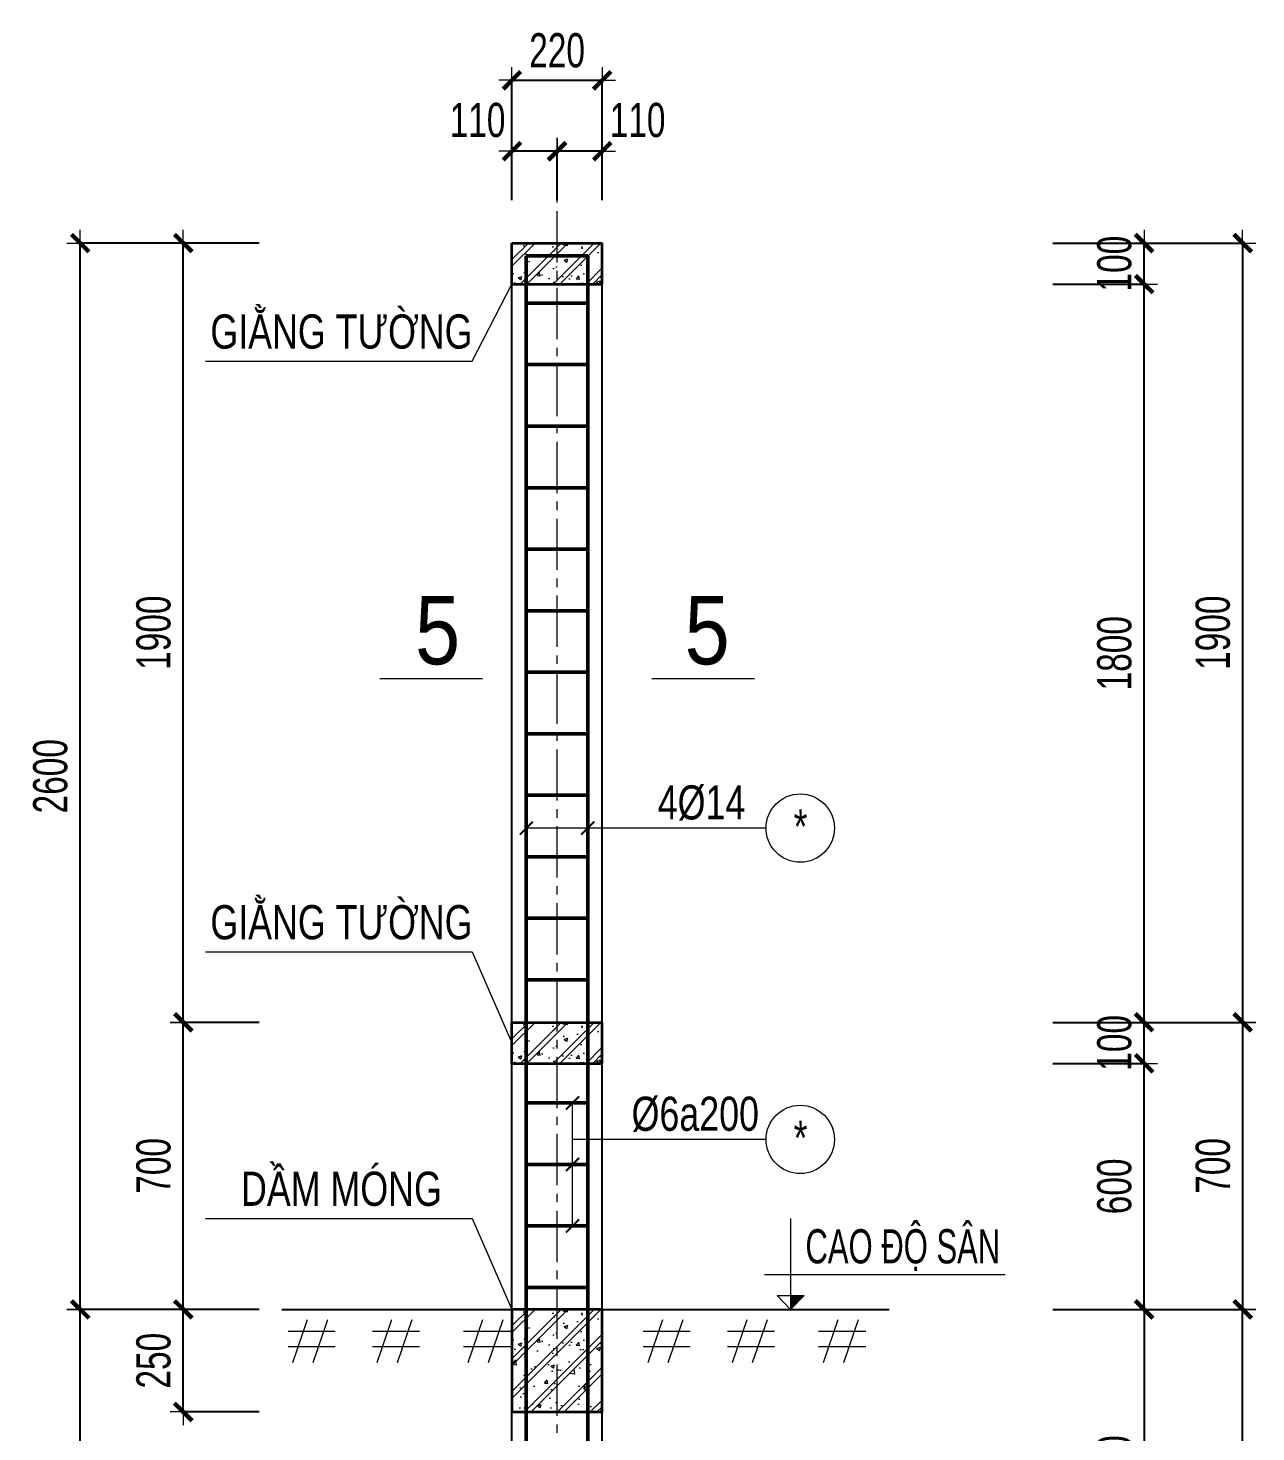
# Model space of a CAD drawing. Header units: millimetres. Extents: x 1360663 to 1465788, y -143522 to -69272.
# Drawn here: x 1418667 to 1427651, y -107675 to -97406 of the extents above; entities that cross this region are included whole.
import ezdxf
from ezdxf.enums import TextEntityAlignment as Align

# ---------------------------------------------------------------- set-up
doc = ezdxf.new("R2010")
doc.units = ezdxf.units.MM
doc.header["$MEASUREMENT"] = 0
doc.header["$PDMODE"] = 3
doc.linetypes.add('CENTER2', pattern=[1.125, 0.75, -0.125, 0.125, -0.125])
doc.layers.get('0').update_dxf_attribs({"lineweight": 18})
for name, color, linetype, lineweight in [('CDC_01.AXIS', 160, 'CENTER2', 13), ('CDC_02.DIM', 1, 'Continuous', 18), ('CDC_03.BORDER', 3, 'Continuous', 25), ('CDC_05.STEEL', 4, 'Continuous', 50), ('CDC_06.TEXT', 2, 'Continuous', 18), ('CDC_09.COLUMN', 4, 'Continuous', 35), ('CDC_10.HATCH', 251, 'Continuous', 9), ('CDC_11.NOTE', 8, 'Continuous', 18), ('CDC_14.STEELNUM', 9, 'Continuous', 18)]:
    doc.layers.add(name, color=color, linetype=linetype, lineweight=lineweight)
doc.styles.add('1', font='arial.ttf', dxfattribs={"width": 0.7})
doc.styles.add('BIGTEXT', font='arial.ttf', dxfattribs={"width": 0.8})
doc.styles.add('SMTEXT', font='arial.ttf', dxfattribs={"width": 0.7})
doc.dimstyles.new('X3', dxfattribs={"dimtxt": 250, "dimasz": 0.8, "dimexe": 0, "dimexo": 0, "dimgap": 90, "dimtad": 1, "dimdec": 0, "dimlfac": 0.333333, "dimzin": 13, "dimdsep": 46, "dimtxsty": '1', "dimblk1": 'CHEO', "dimblk2": 'CHEO', "dimsah": 1, "dimcen": 0, "dimclrd": 256, "dimclre": 256, "dimclrt": 3, "dimadec": 0, "dimazin": 0, "dimtfac": 1, "dimtdec": 0, "dimtix": 1, "dimtmove": 2, "dimatfit": 3, "dimldrblk": 'CHEO', "dimfxl": 1, "dimtolj": 1, "dimtzin": 13, "dimarcsym": 0})

# ---------------------------------------------------------------- blocks, each defined once
blk = doc.blocks.new('CHEO')
at = {"layer": 'CDC_02.DIM'}
for points in [[(-121, 0), (121, 0)], [(0, 121), (0, -121)]]:
    blk.add_lwpolyline(points, dxfattribs=at)
at = {"layer": 'CDC_02.DIM', "color": 2, "const_width": 40}
blk.add_lwpolyline([(80, 80), (-80, -81)], dxfattribs=at)
blk = doc.blocks.new('*D251')
at = {"layer": 'CDC_02.DIM', "lineweight": -2, "ltscale": 5, "transparency": 16777216}
for p, q in [((1420359, -106779), (1419049, -106779)), ((1419049, -110378), (1419049, -106780)), ((1420359, -110379), (1419049, -110379))]:
    blk.add_line(p, q, dxfattribs=at)
at = {"layer": 'Defpoints', "color": 0, "ltscale": 5, "transparency": 16777216}
for p in [(1419049, -106779), (1420359, -106779), (1420359, -110379)]:
    blk.add_point(p, dxfattribs=at)
at = {"layer": 'CDC_02.DIM', "lineweight": -2, "ltscale": 5, "transparency": 16777216, "xscale": 0.8, "yscale": 0.8, "zscale": 0.8}
for p, rotation in [((1419049, -106779), 90), ((1419049, -110379), 270)]:
    blk.add_blockref('CHEO', p, dxfattribs=dict(at, rotation=rotation))
at = {"layer": 'CDC_02.DIM', "color": 3, "ltscale": 5, "transparency": 16777216, "insert": (1418831, -108579), "char_height": 250, "attachment_point": 5, "rotation": 90, "style": '1'}
blk.add_mtext('\\A1;1200', dxfattribs=at)
blk = doc.blocks.new('*D252')
at = {"layer": 'CDC_02.DIM', "lineweight": -2, "ltscale": 5, "transparency": 16777216}
for p, q in [((1420359, -104679), (1419803, -104679)), ((1419803, -106778), (1419803, -104680)), ((1420359, -106779), (1419803, -106779))]:
    blk.add_line(p, q, dxfattribs=at)
at = {"layer": 'Defpoints', "color": 0, "ltscale": 5, "transparency": 16777216}
for p in [(1419803, -104679), (1420359, -104679), (1420359, -106779)]:
    blk.add_point(p, dxfattribs=at)
at = {"layer": 'CDC_02.DIM', "lineweight": -2, "ltscale": 5, "transparency": 16777216, "xscale": 0.8, "yscale": 0.8, "zscale": 0.8}
for p, rotation in [((1419803, -104679), 90), ((1419803, -106779), 270)]:
    blk.add_blockref('CHEO', p, dxfattribs=dict(at, rotation=rotation))
at = {"layer": 'CDC_02.DIM', "color": 3, "ltscale": 5, "transparency": 16777216, "insert": (1419586, -105729), "char_height": 250, "attachment_point": 5, "rotation": 90, "style": '1'}
blk.add_mtext('\\A1;700', dxfattribs=at)
blk = doc.blocks.new('*D253')
at = {"layer": 'CDC_02.DIM', "lineweight": -2, "ltscale": 5, "transparency": 16777216}
for p, q in [((1420359, -98979), (1419803, -98979)), ((1419803, -104678), (1419803, -98980)), ((1420359, -104679), (1419803, -104679))]:
    blk.add_line(p, q, dxfattribs=at)
at = {"layer": 'Defpoints', "color": 0, "ltscale": 5, "transparency": 16777216}
for p in [(1419803, -98979), (1420359, -98979), (1420359, -104679)]:
    blk.add_point(p, dxfattribs=at)
at = {"layer": 'CDC_02.DIM', "lineweight": -2, "ltscale": 5, "transparency": 16777216, "xscale": 0.8, "yscale": 0.8, "zscale": 0.8}
for p, rotation in [((1419803, -98979), 90), ((1419803, -104679), 270)]:
    blk.add_blockref('CHEO', p, dxfattribs=dict(at, rotation=rotation))
at = {"layer": 'CDC_02.DIM', "color": 3, "ltscale": 5, "transparency": 16777216, "insert": (1419586, -101829), "char_height": 250, "attachment_point": 5, "rotation": 90, "style": '1'}
blk.add_mtext('\\A1;1900', dxfattribs=at)
blk = doc.blocks.new('*D254')
at = {"layer": 'CDC_02.DIM', "lineweight": -2, "ltscale": 5, "transparency": 16777216}
for p, q in [((1420359, -98979), (1419049, -98979)), ((1419049, -106778), (1419049, -98980)), ((1420359, -106779), (1419049, -106779))]:
    blk.add_line(p, q, dxfattribs=at)
at = {"layer": 'Defpoints', "color": 0, "ltscale": 5, "transparency": 16777216}
for p in [(1419049, -98979), (1420359, -98979), (1420359, -106779)]:
    blk.add_point(p, dxfattribs=at)
at = {"layer": 'CDC_02.DIM', "lineweight": -2, "ltscale": 5, "transparency": 16777216, "xscale": 0.8, "yscale": 0.8, "zscale": 0.8}
for p, rotation in [((1419049, -98979), 90), ((1419049, -106779), 270)]:
    blk.add_blockref('CHEO', p, dxfattribs=dict(at, rotation=rotation))
at = {"layer": 'CDC_02.DIM', "color": 3, "ltscale": 5, "transparency": 16777216, "insert": (1418831, -102879), "char_height": 250, "attachment_point": 5, "rotation": 90, "style": '1'}
blk.add_mtext('\\A1;2600', dxfattribs=at)
blk = doc.blocks.new('_ArchTick')
at = {"color": 0, "linetype": 'ByBlock', "const_width": 0.15}
blk.add_lwpolyline([(-0.5, -0.5), (0.5, 0.5)], dxfattribs=at)
blk = doc.blocks.new('*D259')
at = {"layer": 'CDC_02.DIM', "lineweight": -2, "ltscale": 5, "transparency": 16777216}
for p, q in [((1422538, -98664), (1422538, -98307)), ((1422867, -98307), (1422538, -98307)), ((1422868, -98664), (1422868, -98307))]:
    blk.add_line(p, q, dxfattribs=at)
at = {"layer": 'Defpoints', "color": 0, "ltscale": 5, "transparency": 16777216}
for p in [(1422538, -98307), (1422538, -98664), (1422868, -98664)]:
    blk.add_point(p, dxfattribs=at)
at = {"layer": 'CDC_02.DIM', "lineweight": -2, "ltscale": 5, "transparency": 16777216, "xscale": 0.8, "yscale": 0.8, "zscale": 0.8, "rotation": 180}
blk.add_blockref('CHEO', (1422538, -98307), dxfattribs=at)
at = {"layer": 'CDC_02.DIM', "lineweight": -2, "ltscale": 5, "transparency": 16777216, "xscale": 0.8, "yscale": 0.8, "zscale": 0.8}
blk.add_blockref('CHEO', (1422868, -98307), dxfattribs=at)
at = {"layer": 'CDC_02.DIM', "color": 3, "ltscale": 5, "transparency": 16777216, "insert": (1423127, -98080), "char_height": 250, "attachment_point": 5, "style": '1'}
blk.add_mtext('\\A1;110', dxfattribs=at)
blk = doc.blocks.new('*D260')
at = {"layer": 'CDC_02.DIM', "lineweight": -2, "ltscale": 5, "transparency": 16777216}
for p, q in [((1422208, -98664), (1422208, -98307)), ((1422537, -98307), (1422208, -98307)), ((1422538, -98664), (1422538, -98307))]:
    blk.add_line(p, q, dxfattribs=at)
at = {"layer": 'Defpoints', "color": 0, "ltscale": 5, "transparency": 16777216}
for p in [(1422208, -98307), (1422208, -98664), (1422538, -98664)]:
    blk.add_point(p, dxfattribs=at)
at = {"layer": 'CDC_02.DIM', "lineweight": -2, "ltscale": 5, "transparency": 16777216, "xscale": 0.8, "yscale": 0.8, "zscale": 0.8, "rotation": 180}
blk.add_blockref('CHEO', (1422208, -98307), dxfattribs=at)
at = {"layer": 'CDC_02.DIM', "lineweight": -2, "ltscale": 5, "transparency": 16777216, "xscale": 0.8, "yscale": 0.8, "zscale": 0.8}
blk.add_blockref('CHEO', (1422538, -98307), dxfattribs=at)
at = {"layer": 'CDC_02.DIM', "color": 3, "ltscale": 5, "transparency": 16777216, "insert": (1421956, -98080), "char_height": 250, "attachment_point": 5, "style": '1'}
blk.add_mtext('\\A1;110', dxfattribs=at)
blk = doc.blocks.new('*D261')
at = {"layer": 'CDC_02.DIM', "lineweight": -2, "ltscale": 5, "transparency": 16777216}
for p, q in [((1422208, -98664), (1422208, -97788)), ((1422208, -97788), (1422867, -97788)), ((1422868, -98664), (1422868, -97788))]:
    blk.add_line(p, q, dxfattribs=at)
at = {"layer": 'Defpoints', "color": 0, "ltscale": 5, "transparency": 16777216}
for p in [(1422868, -97788), (1422208, -98664), (1422868, -98664)]:
    blk.add_point(p, dxfattribs=at)
at = {"layer": 'CDC_02.DIM', "lineweight": -2, "ltscale": 5, "transparency": 16777216, "xscale": 0.8, "yscale": 0.8, "zscale": 0.8, "rotation": 180}
blk.add_blockref('CHEO', (1422208, -97788), dxfattribs=at)
at = {"layer": 'CDC_02.DIM', "lineweight": -2, "ltscale": 5, "transparency": 16777216, "xscale": 0.8, "yscale": 0.8, "zscale": 0.8}
blk.add_blockref('CHEO', (1422868, -97788), dxfattribs=at)
at = {"layer": 'CDC_02.DIM', "color": 3, "ltscale": 5, "transparency": 16777216, "insert": (1422538, -97570), "char_height": 250, "attachment_point": 5, "style": '1'}
blk.add_mtext('\\A1;220', dxfattribs=at)
blk = doc.blocks.new('*D266')
at = {"layer": 'CDC_02.DIM', "lineweight": -2, "ltscale": 0.2, "transparency": 16777216}
for p, q in [((1426164, -106779), (1426833, -106779)), ((1426833, -106780), (1426833, -109028)), ((1426164, -109029), (1426833, -109029))]:
    blk.add_line(p, q, dxfattribs=at)
at = {"layer": 'Defpoints', "color": 0, "ltscale": 0.2, "transparency": 16777216}
for p in [(1426164, -106779), (1426164, -109029), (1426833, -109029)]:
    blk.add_point(p, dxfattribs=at)
at = {"layer": 'CDC_02.DIM', "lineweight": -2, "ltscale": 0.2, "transparency": 16777216, "xscale": 0.8, "yscale": 0.8, "zscale": 0.8}
for p, rotation in [((1426833, -106779), 90), ((1426833, -109029), 270)]:
    blk.add_blockref('CHEO', p, dxfattribs=dict(at, rotation=rotation))
at = {"layer": 'CDC_02.DIM', "color": 3, "ltscale": 0.2, "transparency": 16777216, "insert": (1426616, -107904), "char_height": 250, "attachment_point": 5, "rotation": 90, "style": '1'}
blk.add_mtext('\\A1;750', dxfattribs=at)
blk = doc.blocks.new('*D267')
at = {"layer": 'CDC_02.DIM', "lineweight": -2, "ltscale": 5, "transparency": 16777216}
for p, q in [((1420359, -106779), (1419803, -106779)), ((1419803, -107528), (1419803, -106780)), ((1420359, -107529), (1419803, -107529))]:
    blk.add_line(p, q, dxfattribs=at)
at = {"layer": 'Defpoints', "color": 0, "ltscale": 5, "transparency": 16777216}
for p in [(1419803, -106779), (1420359, -106779), (1420359, -107529)]:
    blk.add_point(p, dxfattribs=at)
at = {"layer": 'CDC_02.DIM', "lineweight": -2, "ltscale": 5, "transparency": 16777216, "xscale": 0.8, "yscale": 0.8, "zscale": 0.8}
for p, rotation in [((1419803, -106779), 90), ((1419803, -107529), 270)]:
    blk.add_blockref('CHEO', p, dxfattribs=dict(at, rotation=rotation))
at = {"layer": 'CDC_02.DIM', "color": 3, "ltscale": 5, "transparency": 16777216, "insert": (1419586, -107154), "char_height": 250, "attachment_point": 5, "rotation": 90, "style": '1'}
blk.add_mtext('\\A1;250', dxfattribs=at)
blk = doc.blocks.new('*D271')
at = {"layer": 'CDC_02.DIM', "lineweight": -2, "ltscale": 0.2, "transparency": 16777216}
for p, q in [((1426164, -104679), (1427554, -104679)), ((1427554, -104680), (1427554, -106778)), ((1426164, -106779), (1427554, -106779))]:
    blk.add_line(p, q, dxfattribs=at)
at = {"layer": 'Defpoints', "color": 0, "ltscale": 0.2, "transparency": 16777216}
for p in [(1426164, -104679), (1426164, -106779), (1427554, -106779)]:
    blk.add_point(p, dxfattribs=at)
at = {"layer": 'CDC_02.DIM', "lineweight": -2, "ltscale": 0.2, "transparency": 16777216, "xscale": 0.8, "yscale": 0.8, "zscale": 0.8}
for p, rotation in [((1427554, -104679), 90), ((1427554, -106779), 270)]:
    blk.add_blockref('CHEO', p, dxfattribs=dict(at, rotation=rotation))
at = {"layer": 'CDC_02.DIM', "color": 3, "ltscale": 0.2, "transparency": 16777216, "insert": (1427337, -105729), "char_height": 250, "attachment_point": 5, "rotation": 90, "style": '1'}
blk.add_mtext('\\A1;700', dxfattribs=at)
blk = doc.blocks.new('*D272')
at = {"layer": 'CDC_02.DIM', "lineweight": -2, "ltscale": 0.2, "transparency": 16777216}
for p, q in [((1426164, -104679), (1426833, -104679)), ((1426833, -104678), (1426833, -104677)), ((1426833, -104979), (1426833, -104679)), ((1426164, -104979), (1426833, -104979)), ((1426833, -104980), (1426833, -104981))]:
    blk.add_line(p, q, dxfattribs=at)
at = {"layer": 'Defpoints', "color": 0, "ltscale": 0.2, "transparency": 16777216}
for p in [(1426164, -104679), (1426833, -104679), (1426164, -104979)]:
    blk.add_point(p, dxfattribs=at)
at = {"layer": 'CDC_02.DIM', "lineweight": -2, "ltscale": 0.2, "transparency": 16777216, "xscale": 0.8, "yscale": 0.8, "zscale": 0.8}
for p, rotation in [((1426833, -104679), 270), ((1426833, -104979), 90)]:
    blk.add_blockref('CHEO', p, dxfattribs=dict(at, rotation=rotation))
at = {"layer": 'CDC_02.DIM', "color": 3, "ltscale": 0.2, "transparency": 16777216, "insert": (1426616, -104829), "char_height": 250, "attachment_point": 5, "rotation": 90, "style": '1'}
blk.add_mtext('\\A1;100', dxfattribs=at)
blk = doc.blocks.new('*D273')
at = {"layer": 'CDC_02.DIM', "lineweight": -2, "ltscale": 0.2, "transparency": 16777216}
for p, q in [((1426164, -104979), (1426833, -104979)), ((1426833, -106778), (1426833, -104980)), ((1426164, -106779), (1426833, -106779))]:
    blk.add_line(p, q, dxfattribs=at)
at = {"layer": 'Defpoints', "color": 0, "ltscale": 0.2, "transparency": 16777216}
for p in [(1426164, -104979), (1426833, -104979), (1426164, -106779)]:
    blk.add_point(p, dxfattribs=at)
at = {"layer": 'CDC_02.DIM', "lineweight": -2, "ltscale": 0.2, "transparency": 16777216, "xscale": 0.8, "yscale": 0.8, "zscale": 0.8}
for p, rotation in [((1426833, -104979), 90), ((1426833, -106779), 270)]:
    blk.add_blockref('CHEO', p, dxfattribs=dict(at, rotation=rotation))
at = {"layer": 'CDC_02.DIM', "color": 3, "ltscale": 0.2, "transparency": 16777216, "insert": (1426616, -105879), "char_height": 250, "attachment_point": 5, "rotation": 90, "style": '1'}
blk.add_mtext('\\A1;600', dxfattribs=at)
blk = doc.blocks.new('*D274')
at = {"layer": 'CDC_02.DIM', "lineweight": -2, "ltscale": 0.2, "transparency": 16777216}
for p, q in [((1426164, -106779), (1427554, -106779)), ((1427554, -110378), (1427554, -106780)), ((1426164, -110379), (1427554, -110379))]:
    blk.add_line(p, q, dxfattribs=at)
at = {"layer": 'Defpoints', "color": 0, "ltscale": 0.2, "transparency": 16777216}
for p in [(1426164, -106779), (1427554, -106779), (1426164, -110379)]:
    blk.add_point(p, dxfattribs=at)
at = {"layer": 'CDC_02.DIM', "lineweight": -2, "ltscale": 0.2, "transparency": 16777216, "xscale": 0.8, "yscale": 0.8, "zscale": 0.8}
for p, rotation in [((1427554, -106779), 90), ((1427554, -110379), 270)]:
    blk.add_blockref('CHEO', p, dxfattribs=dict(at, rotation=rotation))
at = {"layer": 'CDC_02.DIM', "color": 3, "ltscale": 0.2, "transparency": 16777216, "insert": (1427337, -108579), "char_height": 250, "attachment_point": 5, "rotation": 90, "style": '1'}
blk.add_mtext('\\A1;1200', dxfattribs=at)
blk = doc.blocks.new('*D275')
at = {"layer": 'CDC_02.DIM', "lineweight": -2, "ltscale": 0.2, "transparency": 16777216}
for p, q in [((1426164, -98979), (1426833, -98979)), ((1426833, -98978), (1426833, -98977)), ((1426833, -99279), (1426833, -98979)), ((1426164, -99279), (1426833, -99279)), ((1426833, -99280), (1426833, -99280))]:
    blk.add_line(p, q, dxfattribs=at)
at = {"layer": 'Defpoints', "color": 0, "ltscale": 0.2, "transparency": 16777216}
for p in [(1426164, -98979), (1426833, -98979), (1426164, -99279)]:
    blk.add_point(p, dxfattribs=at)
at = {"layer": 'CDC_02.DIM', "lineweight": -2, "ltscale": 0.2, "transparency": 16777216, "xscale": 0.8, "yscale": 0.8, "zscale": 0.8}
for p, rotation in [((1426833, -98979), 270), ((1426833, -99279), 90)]:
    blk.add_blockref('CHEO', p, dxfattribs=dict(at, rotation=rotation))
at = {"layer": 'CDC_02.DIM', "color": 3, "ltscale": 0.2, "transparency": 16777216, "insert": (1426616, -99129), "char_height": 250, "attachment_point": 5, "rotation": 90, "style": '1'}
blk.add_mtext('\\A1;100', dxfattribs=at)
blk = doc.blocks.new('*D276')
at = {"layer": 'CDC_02.DIM', "lineweight": -2, "ltscale": 0.2, "transparency": 16777216}
for p, q in [((1426164, -98979), (1427554, -98979)), ((1427554, -98980), (1427554, -104678)), ((1426164, -104679), (1427554, -104679))]:
    blk.add_line(p, q, dxfattribs=at)
at = {"layer": 'Defpoints', "color": 0, "ltscale": 0.2, "transparency": 16777216}
for p in [(1426164, -98979), (1426164, -104679), (1427554, -104679)]:
    blk.add_point(p, dxfattribs=at)
at = {"layer": 'CDC_02.DIM', "lineweight": -2, "ltscale": 0.2, "transparency": 16777216, "xscale": 0.8, "yscale": 0.8, "zscale": 0.8}
for p, rotation in [((1427554, -98979), 90), ((1427554, -104679), 270)]:
    blk.add_blockref('CHEO', p, dxfattribs=dict(at, rotation=rotation))
at = {"layer": 'CDC_02.DIM', "color": 3, "ltscale": 0.2, "transparency": 16777216, "insert": (1427337, -101829), "char_height": 250, "attachment_point": 5, "rotation": 90, "style": '1'}
blk.add_mtext('\\A1;1900', dxfattribs=at)
blk = doc.blocks.new('*D277')
at = {"layer": 'CDC_02.DIM', "lineweight": -2, "ltscale": 0.2, "transparency": 16777216}
for p, q in [((1426164, -99279), (1426833, -99279)), ((1426833, -104678), (1426833, -99280)), ((1426164, -104679), (1426833, -104679))]:
    blk.add_line(p, q, dxfattribs=at)
at = {"layer": 'Defpoints', "color": 0, "ltscale": 0.2, "transparency": 16777216}
for p in [(1426164, -99279), (1426833, -99279), (1426164, -104679)]:
    blk.add_point(p, dxfattribs=at)
at = {"layer": 'CDC_02.DIM', "lineweight": -2, "ltscale": 0.2, "transparency": 16777216, "xscale": 0.8, "yscale": 0.8, "zscale": 0.8}
for p, rotation in [((1426833, -99279), 90), ((1426833, -104679), 270)]:
    blk.add_blockref('CHEO', p, dxfattribs=dict(at, rotation=rotation))
at = {"layer": 'CDC_02.DIM', "color": 3, "ltscale": 0.2, "transparency": 16777216, "insert": (1426616, -101979), "char_height": 250, "attachment_point": 5, "rotation": 90, "style": '1'}
blk.add_mtext('\\A1;1800', dxfattribs=at)

msp = doc.modelspace()

# ---------------------------------------------------------------- hatches: boundary and pattern name
at = {"layer": 'CDC_10.HATCH'}
h = msp.add_hatch(dxfattribs=at)
h.set_pattern_fill('BT-01', color=256, scale=40, style=0, pattern_type=2)
h.set_pattern_definition([(50, (-81890.71, -128052.41), (286.904073, -25.100854), [30, -330]), (355, (-81890.7, -128052.41), (-55.500533, 300.876853), [24, -264]), (100.4514, (-81866.8, -128054.5), (231.403753, 275.775817), [25.496076, -280.456845]), (46.1842, (-81890.7, -127972.4), (426.89642, -66.207606), [45, -495]), (96.6356, (-81855.14, -127977.93), (373.86508, 389.64715), [38.24412, -420.6852]), (351.1842, (-81890.7, -127972.4), (373.86478, 389.64744), [36, -396]), (21, (-81850.71, -127992.41), (238.76282, -161.047556), [30, -330]), (326, (-81850.7, -127992.41), (97.32613, 290.06002), [24, -264]), (71.4514, (-81830.82, -128005.84), (336.08905, 129.0122), [25.496076, -280.456845]), (37.5, (-81890.71, -128052.41), (4.863942, 133.1575415), [0, -260.8, 0, -268, 0, -265]), (7.5, (-81890.71, -128052.41), (105.227815, 157.764685), [0, -152.8, 0, -254.8, 0, -101]), (327.5, (-81979.91, -128052.41), (213.5289745, -9.021949), [0, -100, 0, -312, 0, -414]), (317.5, (-82019.91, -128052.41), (233.274468, 40.041993), [0, -130, 0, -207.2, 0, -294]), (45, (-81890.71, -128052.41), (-120.208153, 120.208153), []), (45, (-81890.71, -128003.41), (-120.208153, 120.208153), [])])
h.paths.add_polyline_path([(1422207.6, -99278.9), (1422867.6, -99278.9), (1422867.6, -98978.9), (1422207.6, -98978.9)])
h = msp.add_hatch(dxfattribs=at)
h.set_pattern_fill('BT-01', color=256, scale=40, style=0, pattern_type=2)
h.set_pattern_definition([(50, (-81890.71, -133752.6), (286.904073, -25.100854), [30, -330]), (355, (-81890.7, -133752.6), (-55.500533, 300.876853), [24, -264]), (100.4514, (-81866.8, -133754.68), (231.403753, 275.775817), [25.496076, -280.456845]), (46.1842, (-81890.7, -133672.6), (426.89642, -66.207606), [45, -495]), (96.6356, (-81855.14, -133678.1), (373.86508, 389.64715), [38.24412, -420.6852]), (351.1842, (-81890.7, -133672.6), (373.86478, 389.64744), [36, -396]), (21, (-81850.71, -133692.6), (238.76282, -161.047556), [30, -330]), (326, (-81850.7, -133692.6), (97.32613, 290.06002), [24, -264]), (71.4514, (-81830.82, -133706), (336.08905, 129.0122), [25.496076, -280.456845]), (37.5, (-81890.71, -133752.59), (4.863942, 133.1575415), [0, -260.8, 0, -268, 0, -265]), (7.5, (-81890.71, -133752.59), (105.227815, 157.764685), [0, -152.8, 0, -254.8, 0, -101]), (327.5, (-81979.91, -133752.59), (213.5289745, -9.021949), [0, -100, 0, -312, 0, -414]), (317.5, (-82019.91, -133752.59), (233.274468, 40.041993), [0, -130, 0, -207.2, 0, -294]), (45, (-81890.71, -133752.59), (-120.208153, 120.208153), []), (45, (-81890.71, -133703.59), (-120.208153, 120.208153), [])])
h.paths.add_polyline_path([(1422207.6, -104979), (1422867.6, -104979), (1422867.6, -104679), (1422207.6, -104679)])
h = msp.add_hatch(dxfattribs=at)
h.set_pattern_fill('BT-01', color=256, scale=40, style=0, pattern_type=2)
h.set_pattern_definition([(50, (-81890.71, -135852.41), (286.904073, -25.100854), [30, -330]), (355, (-81890.7, -135852.41), (-55.500533, 300.876853), [24, -264]), (100.4514, (-81866.8, -135854.5), (231.403753, 275.775817), [25.496076, -280.456845]), (46.1842, (-81890.7, -135772.4), (426.89642, -66.207606), [45, -495]), (96.6356, (-81855.14, -135777.93), (373.86508, 389.64715), [38.24412, -420.6852]), (351.1842, (-81890.7, -135772.4), (373.86478, 389.64744), [36, -396]), (21, (-81850.71, -135792.41), (238.76282, -161.047556), [30, -330]), (326, (-81850.7, -135792.41), (97.32613, 290.06002), [24, -264]), (71.4514, (-81830.82, -135805.84), (336.08905, 129.0122), [25.496076, -280.456845]), (37.5, (-81890.71, -135852.41), (4.863942, 133.1575415), [0, -260.8, 0, -268, 0, -265]), (7.5, (-81890.71, -135852.41), (105.227815, 157.764685), [0, -152.8, 0, -254.8, 0, -101]), (327.5, (-81979.91, -135852.41), (213.5289745, -9.021949), [0, -100, 0, -312, 0, -414]), (317.5, (-82019.91, -135852.41), (233.274468, 40.041993), [0, -130, 0, -207.2, 0, -294]), (45, (-81890.71, -135852.41), (-120.208153, 120.208153), []), (45, (-81890.71, -135803.41), (-120.208153, 120.208153), [])])
h.paths.add_polyline_path([(1422867.6, -106778.9), (1422207.6, -106778.9), (1422207.6, -107528.9), (1422867.6, -107528.9)])

# ---------------------------------------------------------------- linework, layer by layer
at = {"layer": 'CDC_01.AXIS', "ltscale": 500}
msp.add_line((1422537.5, -110932.3), (1422537.6, -98663.9), dxfattribs=at)
at = {"layer": 'CDC_03.BORDER', "ltscale": 5}
for p, q in [((1422867.6, -98978.9), (1422207.6, -98978.9)), ((1422207.6, -106778.9), (1422207.6, -98978.9)), ((1422867.5, -109028.7), (1422867.6, -98978.9)), ((1420525.1, -106778.9), (1422207.6, -106778.9)), ((1422207.5, -110678.9), (1422207.6, -106778.9)), ((1422867.6, -106778.9), (1424967.6, -106778.9))]:
    msp.add_line(p, q, dxfattribs=at)
at = {"layer": 'CDC_05.STEEL'}
for p, q in [((1422312.6, -99072.4), (1422762.6, -99072.4)), ((1422312.5, -99418.2), (1422762.5, -99418.2)), ((1422312.5, -99868.2), (1422762.5, -99868.2)), ((1422312.5, -100318.2), (1422762.5, -100318.2)), ((1422312.5, -100768.2), (1422762.5, -100768.2)), ((1422312.5, -101218.2), (1422762.5, -101218.2)), ((1422312.6, -101668.2), (1422762.6, -101668.2)), ((1422312.6, -102118.2), (1422762.6, -102118.2)), ((1422312.5, -102568.2), (1422762.5, -102568.2)), ((1422312.5, -103018.2), (1422762.5, -103018.2)), ((1422312.6, -103468.2), (1422762.6, -103468.2)), ((1422312.6, -103918.2), (1422762.6, -103918.2)), ((1422312.6, -104368.2), (1422762.6, -104368.2)), ((1422312.6, -105268.2), (1422762.6, -105268.2)), ((1422312.6, -105718.2), (1422762.6, -105718.2)), ((1422312.6, -106168.2), (1422762.6, -106168.2)), ((1422312.6, -106618.2), (1422762.6, -106618.2))]:
    msp.add_line(p, q, dxfattribs=at)
for points in [[(1422312.6, -99072.4), (1422312.5, -110095.7, 0.4142136), (1422362.5, -110145.7), (1422831.1, -110145.7)], [(1422762.6, -99072.4), (1422762.5, -110095.7, 0.4142136), (1422812.5, -110145.7), (1423281.1, -110145.7)]]:
    msp.add_lwpolyline(points, format="xyb", dxfattribs=at)
at = {"layer": 'CDC_06.TEXT', "ltscale": 5}
for p, q in [((1421242, -102163.4), (1421992, -102163.4)), ((1423232, -102163.4), (1423982, -102163.4))]:
    msp.add_line(p, q, dxfattribs=at)
at = {"layer": 'CDC_09.COLUMN'}
for p, q in [((1422207.5, -98978.9), (1422867.5, -98978.9)), ((1422207.5, -99278.9), (1422207.5, -98978.9)), ((1422867.5, -99278.9), (1422867.5, -98978.9)), ((1422207.5, -99278.9), (1422867.5, -99278.9)), ((1422207.5, -104679), (1422867.5, -104679)), ((1422207.5, -104979), (1422207.5, -104679)), ((1422867.5, -104979), (1422867.5, -104679)), ((1422207.5, -104979), (1422867.5, -104979))]:
    msp.add_line(p, q, dxfattribs=at)
msp.add_lwpolyline([(1422867.6, -106778.9), (1422207.6, -106778.9), (1422207.6, -107528.9), (1422867.6, -107528.9), (1422867.6, -106778.9)], dxfattribs=at)
at = {"layer": 'CDC_10.HATCH', "ltscale": 5}
for p, q in [((1420710.2, -106854.9), (1420601.7, -107169.4)), ((1420858.3, -106854.9), (1420749.8, -107169.4)), ((1421327.2, -106854.9), (1421218.7, -107169.4)), ((1421475.3, -106854.9), (1421366.8, -107169.4)), ((1421993.2, -106854.9), (1421884.7, -107169.4)), ((1422141.3, -106854.9), (1422032.8, -107169.4)), ((1423309.7, -106854.9), (1423201.2, -107169.4)), ((1423457.8, -106854.9), (1423349.3, -107169.4)), ((1423926.7, -106854.9), (1423818.2, -107169.4)), ((1424074.8, -106854.9), (1423966.3, -107169.4)), ((1424592.7, -106854.9), (1424484.2, -107169.4)), ((1424740.8, -106854.9), (1424632.3, -107169.4)), ((1420569.2, -106937.9), (1420913.2, -106937.9)), ((1421186.2, -106937.9), (1421530.2, -106937.9)), ((1421852.2, -106937.9), (1422196.2, -106937.9)), ((1423168.7, -106937.9), (1423512.7, -106937.9)), ((1423785.7, -106937.9), (1424129.7, -106937.9)), ((1424451.7, -106937.9), (1424795.7, -106937.9)), ((1420569.2, -107050.4), (1420913.2, -107050.4)), ((1421186.2, -107050.4), (1421530.2, -107050.4)), ((1421852.2, -107050.4), (1422196.2, -107050.4)), ((1423168.7, -107050.4), (1423512.7, -107050.4)), ((1423785.7, -107050.4), (1424129.7, -107050.4)), ((1424451.7, -107050.4), (1424795.7, -107050.4))]:
    msp.add_line(p, q, dxfattribs=at)
at = {"layer": 'CDC_11.NOTE'}
for p, q in [((1424066.7, -103258.3), (1422312.6, -103258.3)), ((1422651.5, -106168.2), (1422651.5, -105268.2)), ((1424066.7, -105535.8), (1422651.5, -105535.8)), ((1424246.5, -106114.2), (1424246.5, -106778.9)), ((1424055.6, -106522.5), (1425816.1, -106522.5)), ((1424148.1, -106678.1), (1424344.8, -106678.1)), ((1424246.5, -106778.9), (1424148.1, -106678.1)), ((1424246.5, -106778.9), (1424148.1, -106678.1)), ((1424148.1, -106678.1), (1424344.8, -106678.1)), ((1424246.5, -106778.9), (1424344.8, -106678.1)), ((1424246.5, -106778.9), (1424344.8, -106678.1)), ((1424118.9, -106778.9), (1424374, -106778.9))]:
    msp.add_line(p, q, dxfattribs=at)
at = {"layer": 'CDC_11.NOTE', "ltscale": 0.2}
for points in [[(1419966.4, -99843.4), (1421917.6, -99843.4), (1422207.5, -99278.9)], [(1419966.4, -104164), (1421917.6, -104164), (1422207.6, -104829)], [(1419966.4, -106113.8), (1421917.6, -106113.8), (1422207.6, -106778.9)]]:
    msp.add_lwpolyline(points, dxfattribs=at)
at = {"layer": 'CDC_11.NOTE'}
msp.add_solid([(1424246.5, -106778.9), (1424246.5, -106678.1), (1424344.8, -106678.1)], dxfattribs=at)
msp.add_solid([(1424246.5, -106778.9), (1424246.5, -106678.1), (1424344.8, -106678.1)], dxfattribs=at)
at = {"layer": 'CDC_14.STEELNUM'}
for centre in [(1424316.7, -103258.3), (1424316.7, -105535.8)]:
    msp.add_circle(centre, 250, dxfattribs=at)

# ---------------------------------------------------------------- block references
at = {"xscale": 95.625, "yscale": 95.625, "zscale": 95.625, "rotation": 180}
for p in [(1422312.6, -103258.3), (1422762.6, -103258.3), (1422651.5, -105268.2), (1422651.5, -105718.2), (1422651.5, -106168.2)]:
    msp.add_blockref('_ArchTick', p, dxfattribs=at)

# ---------------------------------------------------------------- texts
at = {"layer": 'CDC_06.TEXT', "linetype": 'ByBlock', "style": 'SMTEXT', "width": 0.75}
for s, p in [('GIẰNG TƯỜNG', (1420960.1, -99589.9)), ('GIẰNG TƯỜNG', (1420960.1, -103910.5)), ('DẦM MÓNG', (1420960.2, -105860.3))]:
    msp.add_text(s, height=250, dxfattribs=at).set_placement(p, align=Align.MIDDLE)
at = {"layer": 'CDC_06.TEXT', "ltscale": 5, "style": 'BIGTEXT', "width": 0.85}
for p in [(1421828.9, -102059.9), (1423801, -102059.9)]:
    msp.add_text('5', height=500, dxfattribs=at).set_placement(p, align=Align.RIGHT)
at = {"layer": 'CDC_06.TEXT', "linetype": 'ByBlock', "style": 'SMTEXT', "width": 0.75}
for s, p in [('4%%C14', (1423915.1, -103070.1)), ('%%C6a200', (1424015.1, -105347.6))]:
    msp.add_text(s, height=250, dxfattribs=at).set_placement(p, align=Align.MIDDLE_RIGHT)
for p in [(1424319.3, -103371.1), (1424319.3, -105648.6)]:
    msp.add_text('*', height=250, dxfattribs=at).set_placement(p, align=Align.CENTER)
at = {"layer": 'CDC_06.TEXT', "style": 'SMTEXT', "width": 0.65}
msp.add_text('CAO ĐỘ SÂN', height=250, dxfattribs=at).set_placement((1424355.1, -106442.2))

# ---------------------------------------------------------------- dimensions: what is measured, and where the dimension line sits
at = {"layer": 'CDC_02.DIM', "ltscale": 5}
dim = msp.add_linear_dim(base=(1422867.6, -97787.9), p1=(1422207.6, -98663.9), p2=(1422867.6, -98663.8), dimstyle='X3', dxfattribs=at)
dim.commit()
dim.dimension.update_dxf_attribs({"geometry": '*D261', "text_midpoint": (1422537.6, -97570.2)})
for base, p1, p2, picture, middle in [((1422207.6, -98307.4), (1422537.6, -98663.9), (1422207.6, -98663.9), '*D260', (1421956, -98079.7)), ((1422537.6, -98307.4), (1422867.6, -98663.9), (1422537.6, -98663.9), '*D259', (1423127, -98079.7))]:
    dim = msp.add_linear_dim(base=base, p1=p1, p2=p2, dimstyle='X3', dxfattribs=at)
    dim.commit()
    dim.dimension.update_dxf_attribs({"geometry": picture, "text_midpoint": middle, "dimtype": 160})
for base, p1, p2, picture, middle in [((1419049.1, -98978.9), (1420359.3, -106778.9), (1420359.3, -98978.9), '*D254', (1418831.4, -102878.9)), ((1419803.1, -98978.9), (1420359.3, -104679), (1420359.3, -98978.9), '*D253', (1419585.5, -101829)), ((1419803.1, -104679), (1420359.3, -106778.9), (1420359.3, -104679), '*D252', (1419585.5, -105729)), ((1419049.1, -106778.9), (1420359.3, -110378.9), (1420359.3, -106778.9), '*D251', (1418831.4, -108578.9)), ((1419803.1, -106778.9), (1420359.3, -107528.9), (1420359.3, -106778.9), '*D267', (1419585.5, -107153.9))]:
    dim = msp.add_linear_dim(base=base, p1=p1, p2=p2, angle=90, dimstyle='X3', dxfattribs=at)
    dim.commit()
    dim.dimension.update_dxf_attribs({"geometry": picture, "text_midpoint": middle})
at = {"layer": 'CDC_02.DIM', "ltscale": 0.2}
for base, p1, p2, picture, middle in [((1427554.2, -104679), (1426163.7, -98978.9), (1426163.8, -104679), '*D276', (1427336.5, -101829)), ((1426833.3, -98978.9), (1426163.8, -99278.9), (1426163.8, -98978.9), '*D275', (1426615.7, -99128.9)), ((1426833.3, -99278.9), (1426163.9, -104679), (1426163.8, -99278.9), '*D277', (1426615.7, -101979)), ((1426833.4, -104679), (1426163.8, -104979), (1426163.8, -104679), '*D272', (1426615.8, -104829)), ((1427554.3, -106778.9), (1426163.8, -104679), (1426163.8, -106778.9), '*D271', (1427336.6, -105729)), ((1426833.4, -104979), (1426163.8, -106778.9), (1426163.8, -104979), '*D273', (1426615.8, -105879)), ((1426833.4, -109028.7), (1426163.8, -106778.9), (1426163.8, -109028.7), '*D266', (1426615.8, -107903.8)), ((1427554.3, -106778.9), (1426163.8, -110378.9), (1426163.8, -106778.9), '*D274', (1427336.6, -108578.9))]:
    dim = msp.add_linear_dim(base=base, p1=p1, p2=p2, angle=90, dimstyle='X3', dxfattribs=at)
    dim.commit()
    dim.dimension.update_dxf_attribs({"geometry": picture, "text_midpoint": middle})

doc.saveas('drawing.dxf')
